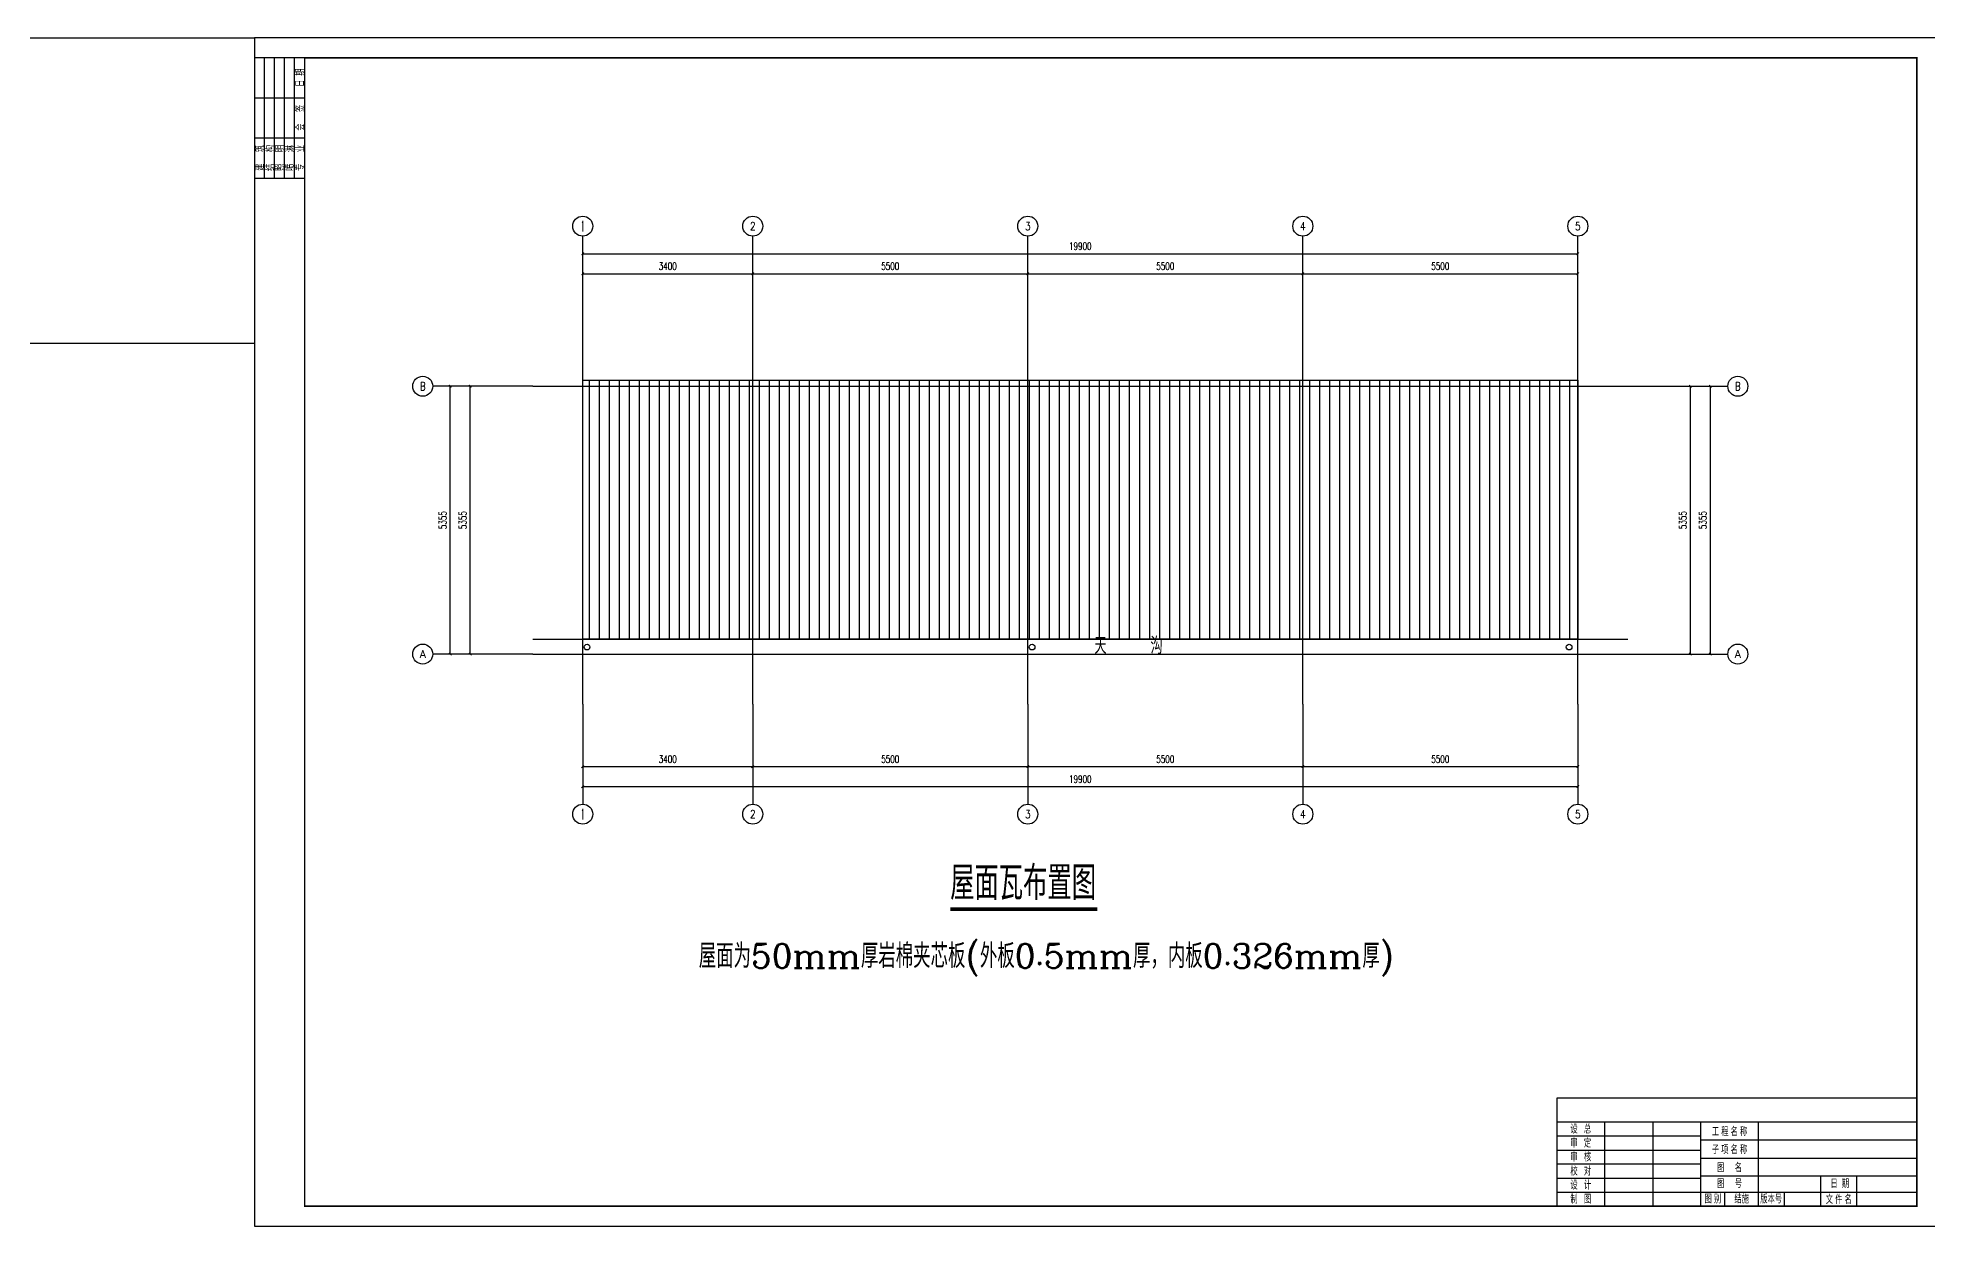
# Model space of a CAD drawing. Extents: x 1129386 to 1651949, y 463500 to 493200.
# Drawn here: x 1491288 to 1529073, y 469440 to 493200 of the extents above; entities that cross this region are included whole.
import ezdxf
from ezdxf.enums import TextEntityAlignment as Align

# ---------------------------------------------------------------- set-up
doc = ezdxf.new("R2010")
doc.units = 0
doc.header["$LTSCALE"] = 1000
doc.header["$MEASUREMENT"] = 0
for name, color, linetype in [('1', 7, 'Continuous'), ('8', 8, 'Continuous'), ('AXIS', 3, 'Continuous'), ('AXIS_TEXT', 7, 'Continuous'), ('DIM_SYMB', 3, 'Continuous'), ('DOTE', 1, 'Continuous'), ('PUB_TEXT', 7, 'Continuous')]:
    doc.layers.add(name, color=color, linetype=linetype)
doc.styles.add('_TCH_AXIS', font='COMPLEX', dxfattribs={"bigfont": 'GBCBIG'})
doc.styles.add('_TCH_LABEL', font='COMPLEX', dxfattribs={"bigfont": 'GBCBIG'})
doc.styles.add('COMPLEX', font='COMPLEX')
doc.styles.add('DIM_FONT', font='SIMPLEX', dxfattribs={"width": 0.7, "bigfont": 'GBCBIG'})
doc.styles.add('HZ', font='tssdeng.shx', dxfattribs={"width": 0.7, "bigfont": 'tssdchn.shx'})
doc.styles.get("Standard").update_dxf_attribs({"font": 'gbenor.shx', "bigfont": 'gbcbig.shx'})
doc.styles.add('XKB', font='tjtxt.shx', dxfattribs={"width": 0.7, "bigfont": 'tssdchn.shx'})
doc.dimstyles.new('DIMN50', dxfattribs={"dimscale": 0.5, "dimtxt": 300, "dimasz": 100, "dimexe": 250, "dimexo": 300, "dimgap": 150, "dimtad": 1, "dimdec": 0, "dimzin": 0, "dimdsep": 46, "dimtxsty": 'DIM_FONT', "dimblk": 'ARCHTICK', "dimcen": 0.09, "dimclrt": 7, "dimazin": 2, "dimtfac": 1, "dimtdec": 0, "dimtix": 1, "dimtmove": 2, "dimatfit": 3, "dimldrblk": 'ARCHTICK', "dimfxl": 0, "dimtolj": 1, "dimtzin": 0, "dimarcsym": 0})

# ---------------------------------------------------------------- blocks, each defined once
blk = doc.blocks.new('_ArchTick')
at = {"color": 0, "linetype": 'ByBlock', "const_width": 0.4}
blk.add_lwpolyline([(-0.5, -0.5), (0.5, 0.5)], dxfattribs=at)
blk = doc.blocks.new('*D251')
at = {"layer": 'AXIS', "color": 0, "lineweight": -2}
for p, q in [((1523236, 486234), (1524461, 486234)), ((1524336, 480879), (1524336, 486234)), ((1523236, 480879), (1524461, 480879))]:
    blk.add_line(p, q, dxfattribs=at)
at = {"layer": 'Defpoints', "color": 0}
for p in [(1523086, 486234), (1524336, 486234), (1523086, 480879)]:
    blk.add_point(p, dxfattribs=at)
at = {"layer": 'AXIS', "color": 0, "lineweight": -2, "xscale": 50, "yscale": 50, "zscale": 50}
for p, rotation in [((1524336, 486234), 90), ((1524336, 480879), 270)]:
    blk.add_blockref('_ArchTick', p, dxfattribs=dict(at, rotation=rotation))
at = {"layer": 'AXIS', "color": 7, "insert": (1524186, 483556), "char_height": 150, "attachment_point": 5, "rotation": 90, "style": 'DIM_FONT'}
blk.add_mtext('\\A1;5355', dxfattribs=at)
blk = doc.blocks.new('*D252')
at = {"layer": 'AXIS', "color": 0, "lineweight": -2}
for p, q in [((1523236, 486234), (1524861, 486234)), ((1524736, 480879), (1524736, 486234)), ((1523236, 480879), (1524861, 480879))]:
    blk.add_line(p, q, dxfattribs=at)
at = {"layer": 'Defpoints', "color": 0}
for p in [(1523086, 486234), (1524736, 486234), (1523086, 480879)]:
    blk.add_point(p, dxfattribs=at)
at = {"layer": 'AXIS', "color": 0, "lineweight": -2, "xscale": 50, "yscale": 50, "zscale": 50}
for p, rotation in [((1524736, 486234), 90), ((1524736, 480879), 270)]:
    blk.add_blockref('_ArchTick', p, dxfattribs=dict(at, rotation=rotation))
at = {"layer": 'AXIS', "color": 7, "insert": (1524586, 483556), "char_height": 150, "attachment_point": 5, "rotation": 90, "style": 'DIM_FONT'}
blk.add_mtext('\\A1;5355', dxfattribs=at)
blk = doc.blocks.new('*D253')
at = {"layer": 'AXIS', "color": 0, "lineweight": -2}
for p, q in [((1501036, 486234), (1499811, 486234)), ((1499936, 480879), (1499936, 486234)), ((1501036, 480879), (1499811, 480879))]:
    blk.add_line(p, q, dxfattribs=at)
at = {"layer": 'Defpoints', "color": 0}
for p in [(1499936, 486234), (1501186, 486234), (1501186, 480879)]:
    blk.add_point(p, dxfattribs=at)
at = {"layer": 'AXIS', "color": 0, "lineweight": -2, "xscale": 50, "yscale": 50, "zscale": 50}
for p, rotation in [((1499936, 486234), 90), ((1499936, 480879), 270)]:
    blk.add_blockref('_ArchTick', p, dxfattribs=dict(at, rotation=rotation))
at = {"layer": 'AXIS', "color": 7, "insert": (1499786, 483556), "char_height": 150, "attachment_point": 5, "rotation": 90, "style": 'DIM_FONT'}
blk.add_mtext('\\A1;5355', dxfattribs=at)
blk = doc.blocks.new('*D254')
at = {"layer": 'AXIS', "color": 0, "lineweight": -2}
for p, q in [((1501036, 486234), (1499411, 486234)), ((1499536, 480879), (1499536, 486234)), ((1501036, 480879), (1499411, 480879))]:
    blk.add_line(p, q, dxfattribs=at)
at = {"layer": 'Defpoints', "color": 0}
for p in [(1499536, 486234), (1501186, 486234), (1501186, 480879)]:
    blk.add_point(p, dxfattribs=at)
at = {"layer": 'AXIS', "color": 0, "lineweight": -2, "xscale": 50, "yscale": 50, "zscale": 50}
for p, rotation in [((1499536, 486234), 90), ((1499536, 480879), 270)]:
    blk.add_blockref('_ArchTick', p, dxfattribs=dict(at, rotation=rotation))
at = {"layer": 'AXIS', "color": 7, "insert": (1499386, 483556), "char_height": 150, "attachment_point": 5, "rotation": 90, "style": 'DIM_FONT'}
blk.add_mtext('\\A1;5355', dxfattribs=at)
blk = doc.blocks.new('*D255')
at = {"layer": 'AXIS', "color": 0, "lineweight": -2}
for p, q in [((1502186, 487384), (1502186, 488609)), ((1505586, 487384), (1505586, 488609)), ((1502186, 488484), (1505586, 488484))]:
    blk.add_line(p, q, dxfattribs=at)
at = {"layer": 'Defpoints', "color": 0}
for p in [(1505586, 488484), (1502186, 487234), (1505586, 487234)]:
    blk.add_point(p, dxfattribs=at)
at = {"layer": 'AXIS', "color": 0, "lineweight": -2, "xscale": 50, "yscale": 50, "zscale": 50, "rotation": 180}
blk.add_blockref('_ArchTick', (1502186, 488484), dxfattribs=at)
at = {"layer": 'AXIS', "color": 0, "lineweight": -2, "xscale": 50, "yscale": 50, "zscale": 50}
blk.add_blockref('_ArchTick', (1505586, 488484), dxfattribs=at)
at = {"layer": 'AXIS', "color": 7, "insert": (1503886, 488634), "char_height": 150, "attachment_point": 5, "style": 'DIM_FONT'}
blk.add_mtext('\\A1;3400', dxfattribs=at)
blk = doc.blocks.new('*D256')
at = {"layer": 'AXIS', "color": 0, "lineweight": -2}
for p, q in [((1505586, 487384), (1505586, 488609)), ((1511086, 487384), (1511086, 488609)), ((1505586, 488484), (1511086, 488484))]:
    blk.add_line(p, q, dxfattribs=at)
at = {"layer": 'Defpoints', "color": 0}
for p in [(1511086, 488484), (1505586, 487234), (1511086, 487234)]:
    blk.add_point(p, dxfattribs=at)
at = {"layer": 'AXIS', "color": 0, "lineweight": -2, "xscale": 50, "yscale": 50, "zscale": 50, "rotation": 180}
blk.add_blockref('_ArchTick', (1505586, 488484), dxfattribs=at)
at = {"layer": 'AXIS', "color": 0, "lineweight": -2, "xscale": 50, "yscale": 50, "zscale": 50}
blk.add_blockref('_ArchTick', (1511086, 488484), dxfattribs=at)
at = {"layer": 'AXIS', "color": 7, "insert": (1508336, 488634), "char_height": 150, "attachment_point": 5, "style": 'DIM_FONT'}
blk.add_mtext('\\A1;5500', dxfattribs=at)
blk = doc.blocks.new('*D257')
at = {"layer": 'AXIS', "color": 0, "lineweight": -2}
for p, q in [((1511086, 487384), (1511086, 488609)), ((1516586, 487384), (1516586, 488609)), ((1511086, 488484), (1516586, 488484))]:
    blk.add_line(p, q, dxfattribs=at)
at = {"layer": 'Defpoints', "color": 0}
for p in [(1516586, 488484), (1511086, 487234), (1516586, 487234)]:
    blk.add_point(p, dxfattribs=at)
at = {"layer": 'AXIS', "color": 0, "lineweight": -2, "xscale": 50, "yscale": 50, "zscale": 50, "rotation": 180}
blk.add_blockref('_ArchTick', (1511086, 488484), dxfattribs=at)
at = {"layer": 'AXIS', "color": 0, "lineweight": -2, "xscale": 50, "yscale": 50, "zscale": 50}
blk.add_blockref('_ArchTick', (1516586, 488484), dxfattribs=at)
at = {"layer": 'AXIS', "color": 7, "insert": (1513836, 488634), "char_height": 150, "attachment_point": 5, "style": 'DIM_FONT'}
blk.add_mtext('\\A1;5500', dxfattribs=at)
blk = doc.blocks.new('*D258')
at = {"layer": 'AXIS', "color": 0, "lineweight": -2}
for p, q in [((1516586, 487384), (1516586, 488609)), ((1522086, 487384), (1522086, 488609)), ((1516586, 488484), (1522086, 488484))]:
    blk.add_line(p, q, dxfattribs=at)
at = {"layer": 'Defpoints', "color": 0}
for p in [(1522086, 488484), (1516586, 487234), (1522086, 487234)]:
    blk.add_point(p, dxfattribs=at)
at = {"layer": 'AXIS', "color": 0, "lineweight": -2, "xscale": 50, "yscale": 50, "zscale": 50, "rotation": 180}
blk.add_blockref('_ArchTick', (1516586, 488484), dxfattribs=at)
at = {"layer": 'AXIS', "color": 0, "lineweight": -2, "xscale": 50, "yscale": 50, "zscale": 50}
blk.add_blockref('_ArchTick', (1522086, 488484), dxfattribs=at)
at = {"layer": 'AXIS', "color": 7, "insert": (1519336, 488634), "char_height": 150, "attachment_point": 5, "style": 'DIM_FONT'}
blk.add_mtext('\\A1;5500', dxfattribs=at)
blk = doc.blocks.new('*D259')
at = {"layer": 'AXIS', "color": 0, "lineweight": -2}
for p, q in [((1502186, 487384), (1502186, 489009)), ((1522086, 487384), (1522086, 489009)), ((1502186, 488884), (1522086, 488884))]:
    blk.add_line(p, q, dxfattribs=at)
at = {"layer": 'Defpoints', "color": 0}
for p in [(1522086, 488884), (1502186, 487234), (1522086, 487234)]:
    blk.add_point(p, dxfattribs=at)
at = {"layer": 'AXIS', "color": 0, "lineweight": -2, "xscale": 50, "yscale": 50, "zscale": 50, "rotation": 180}
blk.add_blockref('_ArchTick', (1502186, 488884), dxfattribs=at)
at = {"layer": 'AXIS', "color": 0, "lineweight": -2, "xscale": 50, "yscale": 50, "zscale": 50}
blk.add_blockref('_ArchTick', (1522086, 488884), dxfattribs=at)
at = {"layer": 'AXIS', "color": 7, "insert": (1512136, 489034), "char_height": 150, "attachment_point": 5, "style": 'DIM_FONT'}
blk.add_mtext('\\A1;19900', dxfattribs=at)
blk = doc.blocks.new('*D260')
at = {"layer": 'AXIS', "color": 0, "lineweight": -2}
for p, q in [((1502186, 479729), (1502186, 478504)), ((1505586, 479729), (1505586, 478504)), ((1502186, 478629), (1505586, 478629))]:
    blk.add_line(p, q, dxfattribs=at)
at = {"layer": 'Defpoints', "color": 0}
for p in [(1502186, 479879), (1505586, 479879), (1505586, 478629)]:
    blk.add_point(p, dxfattribs=at)
at = {"layer": 'AXIS', "color": 0, "lineweight": -2, "xscale": 50, "yscale": 50, "zscale": 50, "rotation": 180}
blk.add_blockref('_ArchTick', (1502186, 478629), dxfattribs=at)
at = {"layer": 'AXIS', "color": 0, "lineweight": -2, "xscale": 50, "yscale": 50, "zscale": 50}
blk.add_blockref('_ArchTick', (1505586, 478629), dxfattribs=at)
at = {"layer": 'AXIS', "color": 7, "insert": (1503886, 478779), "char_height": 150, "attachment_point": 5, "style": 'DIM_FONT'}
blk.add_mtext('\\A1;3400', dxfattribs=at)
blk = doc.blocks.new('*D261')
at = {"layer": 'AXIS', "color": 0, "lineweight": -2}
for p, q in [((1505586, 479729), (1505586, 478504)), ((1511086, 479729), (1511086, 478504)), ((1505586, 478629), (1511086, 478629))]:
    blk.add_line(p, q, dxfattribs=at)
at = {"layer": 'Defpoints', "color": 0}
for p in [(1505586, 479879), (1511086, 479879), (1511086, 478629)]:
    blk.add_point(p, dxfattribs=at)
at = {"layer": 'AXIS', "color": 0, "lineweight": -2, "xscale": 50, "yscale": 50, "zscale": 50, "rotation": 180}
blk.add_blockref('_ArchTick', (1505586, 478629), dxfattribs=at)
at = {"layer": 'AXIS', "color": 0, "lineweight": -2, "xscale": 50, "yscale": 50, "zscale": 50}
blk.add_blockref('_ArchTick', (1511086, 478629), dxfattribs=at)
at = {"layer": 'AXIS', "color": 7, "insert": (1508336, 478779), "char_height": 150, "attachment_point": 5, "style": 'DIM_FONT'}
blk.add_mtext('\\A1;5500', dxfattribs=at)
blk = doc.blocks.new('*D262')
at = {"layer": 'AXIS', "color": 0, "lineweight": -2}
for p, q in [((1511086, 479729), (1511086, 478504)), ((1516586, 479729), (1516586, 478504)), ((1511086, 478629), (1516586, 478629))]:
    blk.add_line(p, q, dxfattribs=at)
at = {"layer": 'Defpoints', "color": 0}
for p in [(1511086, 479879), (1516586, 479879), (1516586, 478629)]:
    blk.add_point(p, dxfattribs=at)
at = {"layer": 'AXIS', "color": 0, "lineweight": -2, "xscale": 50, "yscale": 50, "zscale": 50, "rotation": 180}
blk.add_blockref('_ArchTick', (1511086, 478629), dxfattribs=at)
at = {"layer": 'AXIS', "color": 0, "lineweight": -2, "xscale": 50, "yscale": 50, "zscale": 50}
blk.add_blockref('_ArchTick', (1516586, 478629), dxfattribs=at)
at = {"layer": 'AXIS', "color": 7, "insert": (1513836, 478779), "char_height": 150, "attachment_point": 5, "style": 'DIM_FONT'}
blk.add_mtext('\\A1;5500', dxfattribs=at)
blk = doc.blocks.new('*D263')
at = {"layer": 'AXIS', "color": 0, "lineweight": -2}
for p, q in [((1516586, 479729), (1516586, 478504)), ((1522086, 479729), (1522086, 478504)), ((1516586, 478629), (1522086, 478629))]:
    blk.add_line(p, q, dxfattribs=at)
at = {"layer": 'Defpoints', "color": 0}
for p in [(1516586, 479879), (1522086, 479879), (1522086, 478629)]:
    blk.add_point(p, dxfattribs=at)
at = {"layer": 'AXIS', "color": 0, "lineweight": -2, "xscale": 50, "yscale": 50, "zscale": 50, "rotation": 180}
blk.add_blockref('_ArchTick', (1516586, 478629), dxfattribs=at)
at = {"layer": 'AXIS', "color": 0, "lineweight": -2, "xscale": 50, "yscale": 50, "zscale": 50}
blk.add_blockref('_ArchTick', (1522086, 478629), dxfattribs=at)
at = {"layer": 'AXIS', "color": 7, "insert": (1519336, 478779), "char_height": 150, "attachment_point": 5, "style": 'DIM_FONT'}
blk.add_mtext('\\A1;5500', dxfattribs=at)
blk = doc.blocks.new('*D264')
at = {"layer": 'AXIS', "color": 0, "lineweight": -2}
for p, q in [((1502186, 479729), (1502186, 478104)), ((1522086, 479729), (1522086, 478104)), ((1502186, 478229), (1522086, 478229))]:
    blk.add_line(p, q, dxfattribs=at)
at = {"layer": 'Defpoints', "color": 0}
for p in [(1502186, 479879), (1522086, 479879), (1522086, 478229)]:
    blk.add_point(p, dxfattribs=at)
at = {"layer": 'AXIS', "color": 0, "lineweight": -2, "xscale": 50, "yscale": 50, "zscale": 50, "rotation": 180}
blk.add_blockref('_ArchTick', (1502186, 478229), dxfattribs=at)
at = {"layer": 'AXIS', "color": 0, "lineweight": -2, "xscale": 50, "yscale": 50, "zscale": 50}
blk.add_blockref('_ArchTick', (1522086, 478229), dxfattribs=at)
at = {"layer": 'AXIS', "color": 7, "insert": (1512136, 478379), "char_height": 150, "attachment_point": 5, "style": 'DIM_FONT'}
blk.add_mtext('\\A1;19900', dxfattribs=at)
blk = doc.blocks.new('_AXISO')
blk.add_circle((0, 0), 0.5)
at = {"layer": 'AXIS_TEXT', "style": 'COMPLEX', "width": 1.041667}
blk.add_attdef('A', text='', height=0.56, dxfattribs=at).set_placement((-0.25, -0.28), (0.25, -0.28), align=Align.FIT)

msp = doc.modelspace()

# ---------------------------------------------------------------- hatches: boundary and pattern name
h = msp.add_hatch()
h.set_pattern_fill('饰面砖', color=256, scale=100, style=0)
h.set_pattern_definition([(90, (1394723.5, 434523.25), (-200, 1e-14), [])])
h.paths.add_polyline_path([(1502186.1, 486353.5), (1522086.1, 486353.5), (1522086.1, 481178.5), (1502186.1, 481178.5)])

# ---------------------------------------------------------------- linework, layer by layer
msp.add_line((1495625.1, 490396.2), (1496625.1, 490396.2))
msp.add_lwpolyline([(1502186.1, 486353.5), (1522086.1, 486353.5), (1522086.1, 481178.5), (1502186.1, 481178.5)], close=True)
for centre in [(1502271.7, 481018.7), (1511171.7, 481018.7), (1521912.4, 481018.7)]:
    msp.add_circle(centre, 56.6)
at = {"layer": '1', "ltscale": 8}
for p, q in [((1496625.1, 492800), (1495625.1, 492800)), ((1495818.7, 490396.2), (1495818.7, 492800)), ((1496025.1, 490396.2), (1496025.1, 492800)), ((1496225.1, 490396.2), (1496225.1, 492800)), ((1496425.1, 490396.2), (1496425.1, 492800)), ((1495625.1, 492001.8), (1496625.1, 492001.8)), ((1495625.1, 491200), (1496625.1, 491200))]:
    msp.add_line(p, q, dxfattribs=at)
at = {"layer": '1', "color": 8}
msp.add_lwpolyline([(1488370.2, 493200), (1495625.1, 493200), (1495625.1, 487087.1), (1488370.2, 487087.1)], close=True, dxfattribs=at)
at = {"layer": '1', "ltscale": 0.5}
msp.add_lwpolyline([(1495625.1, 469440.1), (1529265, 469440.1), (1529265, 493200), (1495625.1, 493200)], close=True, dxfattribs=at)
at = {"layer": '1'}
for points in [[(1528865, 471520.1), (1521665, 471520.1)], [(1524545, 471240.1), (1521665, 471240.1)], [(1522625, 469840.1), (1522625, 471520.1)], [(1523585, 471520.1), (1523585, 469840.1)], [(1524545, 469840.1), (1524545, 471520.1)], [(1525694, 471520.1), (1525694, 469840.1)], [(1521665, 470960.1), (1524545, 470960.1)], [(1528865, 471160.1), (1524545, 471160.1)], [(1524545, 470800.1), (1528865, 470800.1)], [(1524545, 470680.1), (1521665, 470680.1)], [(1528865, 470440.1), (1524545, 470440.1)], [(1526945, 469840.1), (1526945, 470440.1)], [(1527665, 470120.1), (1527665, 470440.1)], [(1521665, 470400.1), (1524545, 470400.1)], [(1521665, 470120.1), (1528865, 470120.1)], [(1525027.5, 469840.1), (1525027.5, 470120.1)], [(1526211, 470120.1), (1526211, 469840.1)], [(1527665, 469840.1), (1527665, 470163.9)]]:
    msp.add_lwpolyline(points, dxfattribs=at)
at = {"layer": '8', "ltscale": 0.5, "const_width": 32}
msp.add_lwpolyline([(1496625.1, 469840.1), (1528865, 469840.1), (1528865, 492800), (1496625.1, 492800)], close=True, dxfattribs=at)
at = {"layer": '8'}
msp.add_lwpolyline([(1528865, 472000.1), (1521665, 472000.1), (1521665, 469840.1)], dxfattribs=at)
at = {"layer": 'AXIS'}
for p, q in [((1502186.1, 487233.5), (1502186.1, 489233.5)), ((1505586.1, 487233.5), (1505586.1, 489233.5)), ((1511086.1, 487233.5), (1511086.1, 489233.5)), ((1516586.1, 487233.5), (1516586.1, 489233.5)), ((1522086.1, 487233.5), (1522086.1, 489233.5)), ((1501186.1, 486233.5), (1499186.1, 486233.5)), ((1523086.1, 486233.5), (1525086.1, 486233.5)), ((1501186.1, 480878.5), (1499186.1, 480878.5)), ((1523086.1, 480878.5), (1525086.1, 480878.5)), ((1502186.1, 479878.5), (1502186.1, 477878.5)), ((1505586.1, 479878.5), (1505586.1, 477878.5)), ((1511086.1, 479878.5), (1511086.1, 477878.5)), ((1516586.1, 479878.5), (1516586.1, 477878.5)), ((1522086.1, 479878.5), (1522086.1, 477878.5))]:
    msp.add_line(p, q, dxfattribs=at)
at = {"layer": 'DIM_SYMB', "const_width": 70}
msp.add_lwpolyline([(1509534.4, 475778.9), (1512474.4, 475778.9)], dxfattribs=at)
at = {"layer": 'DOTE'}
for p, q in [((1502186.1, 479878.5), (1502186.1, 487233.5)), ((1505586.1, 479878.5), (1505586.1, 487233.5)), ((1511086.1, 479878.5), (1511086.1, 487233.5)), ((1516586.1, 479878.5), (1516586.1, 487233.5)), ((1522086.1, 479878.5), (1522086.1, 487233.5)), ((1502186.1, 486353.5), (1522086.1, 486353.5)), ((1501186.1, 486233.5), (1523086.1, 486233.5)), ((1501186.1, 481178.5), (1523086.1, 481178.5)), ((1501186.1, 480878.5), (1523086.1, 480878.5))]:
    msp.add_line(p, q, dxfattribs=at)

# ---------------------------------------------------------------- block references
at = {"layer": 'AXIS'}
ref = msp.add_blockref('_AXISO', (1502186.1, 489433.5), dxfattribs=dict(at, xscale=400, yscale=400, zscale=400))
ref.add_attrib('A', '1', dxfattribs={"layer": 'AXIS_TEXT', "height": 208.1, "style": '_TCH_AXIS', "width": 0.555556}).set_placement((1502161.3, 489329.5), (1502210.9, 489329.5), align=Align.FIT)
ref = msp.add_blockref('_AXISO', (1505586.1, 489433.5), dxfattribs=dict(at, xscale=400, yscale=400, zscale=400))
ref.add_attrib('A', '2', dxfattribs={"layer": 'AXIS_TEXT', "height": 164.4, "style": '_TCH_AXIS'}).set_placement((1505531.3, 489351.3), (1505640.9, 489351.3), align=Align.FIT)
ref = msp.add_blockref('_AXISO', (1511086.1, 489433.5), dxfattribs=dict(at, xscale=400, yscale=400, zscale=400))
ref.add_attrib('A', '3', dxfattribs={"layer": 'AXIS_TEXT', "height": 164.4, "style": '_TCH_AXIS'}).set_placement((1511031.3, 489351.3), (1511140.9, 489351.3), align=Align.FIT)
ref = msp.add_blockref('_AXISO', (1516586.1, 489433.5), dxfattribs=dict(at, xscale=400, yscale=400, zscale=400))
ref.add_attrib('A', '4', dxfattribs={"layer": 'AXIS_TEXT', "height": 160.2, "style": '_TCH_AXIS', "width": 0.9375}).set_placement((1516528.9, 489353.4), (1516643.3, 489353.4), align=Align.FIT)
ref = msp.add_blockref('_AXISO', (1522086.1, 489433.5), dxfattribs=dict(at, xscale=400, yscale=400, zscale=400))
ref.add_attrib('A', '5', dxfattribs={"layer": 'AXIS_TEXT', "height": 164.4, "style": '_TCH_AXIS'}).set_placement((1522031.3, 489351.3), (1522140.9, 489351.3), align=Align.FIT)
ref = msp.add_blockref('_AXISO', (1498986.1, 486233.5), dxfattribs=dict(at, xscale=400, yscale=400, zscale=400))
ref.add_attrib('A', 'B', dxfattribs={"layer": 'AXIS_TEXT', "height": 164.4, "style": '_TCH_AXIS', "width": 0.823529}).set_placement((1498931.3, 486151.3), (1499040.9, 486151.3), align=Align.FIT)
ref = msp.add_blockref('_AXISO', (1525286.1, 486233.5), dxfattribs=dict(at, xscale=400, yscale=400, zscale=400))
ref.add_attrib('A', 'B', dxfattribs={"layer": 'AXIS_TEXT', "height": 164.4, "style": '_TCH_AXIS', "width": 0.823529}).set_placement((1525231.3, 486151.3), (1525340.9, 486151.3), align=Align.FIT)
ref = msp.add_blockref('_AXISO', (1498986.1, 480878.5), dxfattribs=dict(at, xscale=400, yscale=400, zscale=400))
ref.add_attrib('A', 'A', dxfattribs={"layer": 'AXIS_TEXT', "height": 156.3, "style": '_TCH_AXIS', "width": 0.888889}).set_placement((1498926.6, 480800.4), (1499045.6, 480800.4), align=Align.FIT)
ref = msp.add_blockref('_AXISO', (1525286.1, 480878.5), dxfattribs=dict(at, xscale=400, yscale=400, zscale=400))
ref.add_attrib('A', 'A', dxfattribs={"layer": 'AXIS_TEXT', "height": 156.3, "style": '_TCH_AXIS', "width": 0.888889}).set_placement((1525226.6, 480800.4), (1525345.6, 480800.4), align=Align.FIT)
ref = msp.add_blockref('_AXISO', (1502186.1, 477678.5), dxfattribs=dict(at, xscale=400, yscale=400, zscale=400))
ref.add_attrib('A', '1', dxfattribs={"layer": 'AXIS_TEXT', "height": 208.1, "style": '_TCH_AXIS', "width": 0.555556}).set_placement((1502161.3, 477574.5), (1502210.9, 477574.5), align=Align.FIT)
ref = msp.add_blockref('_AXISO', (1505586.1, 477678.5), dxfattribs=dict(at, xscale=400, yscale=400, zscale=400))
ref.add_attrib('A', '2', dxfattribs={"layer": 'AXIS_TEXT', "height": 164.4, "style": '_TCH_AXIS'}).set_placement((1505531.3, 477596.3), (1505640.9, 477596.3), align=Align.FIT)
ref = msp.add_blockref('_AXISO', (1511086.1, 477678.5), dxfattribs=dict(at, xscale=400, yscale=400, zscale=400))
ref.add_attrib('A', '3', dxfattribs={"layer": 'AXIS_TEXT', "height": 164.4, "style": '_TCH_AXIS'}).set_placement((1511031.3, 477596.3), (1511140.9, 477596.3), align=Align.FIT)
ref = msp.add_blockref('_AXISO', (1516586.1, 477678.5), dxfattribs=dict(at, xscale=400, yscale=400, zscale=400))
ref.add_attrib('A', '4', dxfattribs={"layer": 'AXIS_TEXT', "height": 160.2, "style": '_TCH_AXIS', "width": 0.9375}).set_placement((1516528.9, 477598.4), (1516643.3, 477598.4), align=Align.FIT)
ref = msp.add_blockref('_AXISO', (1522086.1, 477678.5), dxfattribs=dict(at, xscale=400, yscale=400, zscale=400))
ref.add_attrib('A', '5', dxfattribs={"layer": 'AXIS_TEXT', "height": 164.4, "style": '_TCH_AXIS'}).set_placement((1522031.3, 477596.3), (1522140.9, 477596.3), align=Align.FIT)

# ---------------------------------------------------------------- texts
at = {"color": 4, "style": '_TCH_LABEL'}
msp.add_text('屋面为50mm厚岩棉夹芯板(外板0.5mm厚，内板0.326mm厚)', height=483.84, dxfattribs=at).set_placement((1504505.6, 474602))
at = {"layer": '1', "ltscale": 8, "style": 'HZ', "width": 0.7}
for s, height, p in [('日 期', 160, (1496525.1, 492400.9)), ('会   签', 160, (1496525.1, 491600.9)), ('建   筑', 154.88, (1495714.9, 490798.1)), ('结   构', 160, (1495925.1, 490798.1)), ('照   明', 160, (1496125.1, 490798.1)), ('喷   淋', 160, (1496325.1, 490798.1)), ('专   业', 160, (1496525.1, 490798.1))]:
    msp.add_text(s, height=height, rotation=90, dxfattribs=at).set_placement(p, align=Align.MIDDLE)
at = {"layer": '1', "style": 'XKB', "width": 0.7}
for s, p in [('设   总', (1522145, 471294.8)), ('审   定', (1522145, 471014.8)), ('工 程 名 称', (1525119.5, 471243.9)), ('审   核', (1522145, 470734.8)), ('子 项 名 称', (1525119.5, 470883.9)), ('校   对', (1522145, 470454.8)), ('图     名', (1525119.5, 470523.9)), ('制   图', (1522145, 469894.8)), ('设   计', (1522145, 470174.8)), ('图 别', (1524786.3, 469897.2)), ('图     号', (1525119.5, 470203.9)), ('结施', (1525360.8, 469897.2)), ('版本号', (1525952.5, 469896.2)), ('文 件 名', (1527305, 469887.4)), ('日  期', (1527323.6, 470203.9))]:
    msp.add_text(s, height=160, dxfattribs=at).set_placement(p, align=Align.CENTER)
at = {"layer": 'PUB_TEXT'}
for s, height, p in [('天', 337.6, (1512419, 480878.5)), ('沟', 337.6, (1513539.8, 480878.5)), ('屋面瓦布置图', 675.18, (1509534.4, 475963.6))]:
    msp.add_text(s, height=height, dxfattribs=at).set_placement(p)

# ---------------------------------------------------------------- dimensions: what is measured, and where the dimension line sits
at = {"layer": 'AXIS'}
for p1, p2, distance, picture, middle in [((1502186.1, 487233.5), (1522086.1, 487233.5), 1650, '*D259', (1512136.1, 489033.5)), ((1502186.1, 487233.5), (1505586.1, 487233.5), 1250, '*D255', (1503886.1, 488633.5)), ((1505586.1, 487233.5), (1511086.1, 487233.5), 1250, '*D256', (1508336.1, 488633.5)), ((1511086.1, 487233.5), (1516586.1, 487233.5), 1250, '*D257', (1513836.1, 488633.5)), ((1516586.1, 487233.5), (1522086.1, 487233.5), 1250, '*D258', (1519336.1, 488633.5)), ((1501186.1, 480878.5), (1501186.1, 486233.5), 1650, '*D254', (1499386.1, 483556)), ((1501186.1, 480878.5), (1501186.1, 486233.5), 1250, '*D253', (1499786.1, 483556)), ((1523086.1, 480878.5), (1523086.1, 486233.5), -1250, '*D251', (1524186.1, 483556)), ((1523086.1, 480878.5), (1523086.1, 486233.5), -1650, '*D252', (1524586.1, 483556)), ((1502186.1, 479878.5), (1505586.1, 479878.5), -1250, '*D260', (1503886.1, 478778.5)), ((1502186.1, 479878.5), (1522086.1, 479878.5), -1650, '*D264', (1512136.1, 478378.5)), ((1505586.1, 479878.5), (1511086.1, 479878.5), -1250, '*D261', (1508336.1, 478778.5)), ((1511086.1, 479878.5), (1516586.1, 479878.5), -1250, '*D262', (1513836.1, 478778.5)), ((1516586.1, 479878.5), (1522086.1, 479878.5), -1250, '*D263', (1519336.1, 478778.5))]:
    dim = msp.add_aligned_dim(p1=p1, p2=p2, distance=distance, dimstyle='DIMN50', dxfattribs=at)
    dim.commit()
    dim.dimension.update_dxf_attribs({"geometry": picture, "text_midpoint": middle})

doc.saveas('drawing.dxf')
